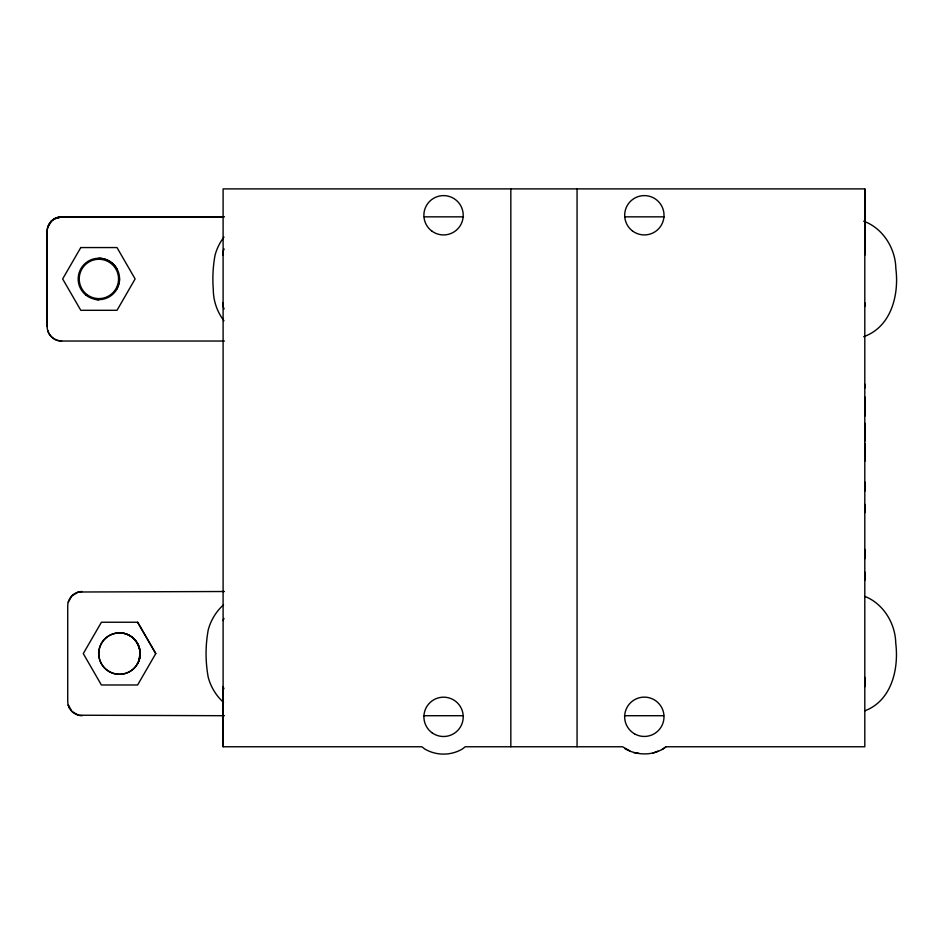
<?xml version="1.0" encoding="UTF-8"?>
<svg xmlns="http://www.w3.org/2000/svg" width="943" height="943" viewBox="0 0 943 943"><rect width="100%" height="100%" fill="white"/><g stroke="black" fill="none" stroke-linecap="round" stroke-linejoin="round"><path stroke-width="1.41" d="M224.458 341.036L61.637 341.036A14.487 14.487 0 0 1 47.15 326.549L47.15 231.33A14.487 14.487 0 0 1 61.637 216.843L224.458 216.843M629.759 750.793L622.58 746.762L465.253 746.762L462.188 749.119A37.26 37.26 0 0 1 424.928 749.119L421.851 746.762L223.102 746.762L223.102 686.657L223.974 688.779M223.102 255.199L223.102 251.404L224.128 248.917M864.802 686.775L864.802 677.357M864.802 580.322L864.802 572.024M864.802 558.763L864.802 549.463M864.802 512.78L864.802 504.481M864.802 491.22L864.802 481.92M864.802 461.375L864.802 443.316M864.802 441.324L864.802 423.195M864.802 416.252L864.802 401.93M864.802 401.612L864.802 396.92M864.802 388.127L864.802 384.084M864.802 306.475L864.802 302.679M223.102 746.762L223.102 188.895L864.802 188.895L864.802 746.762L666.029 746.762C654.442 755.932 637.397 755.991 624.867 748.612M119.502 278.939L119.195 282.535L116.732 289.289M138.81 660.501L140.012 653.605A20.711 20.711 0 0 0 137.36 643.527L137.23 643.256M47.645 227.652L51.394 221.086M68.226 602.247L71.963 595.752L78.469 592.004M223.102 620.565L223.974 618.443M137.23 663.955C145.635 651.118 134.719 632.246 119.431 632.906M155.76 653.605L137.619 684.983L101.396 684.983L83.279 653.605L101.42 622.239L137.643 622.239L155.76 653.605L137.619 622.239M666.029 746.762L662.116 749.591M51.394 221.145L54.399 218.776L61.637 216.843L223.574 216.866L213.283 216.843M54.399 218.835L61.637 216.902A14.499 14.499 0 0 0 47.15 231.448L47.15 326.549M863.67 336.686C891.229 327.032 899.245 294.829 895.85 268.59C895.496 248.363 882.978 228.218 863.67 221.181M658.025 751.158L653.039 753.08M864.825 710.845C891.618 700.649 898.962 669.058 895.756 643.256C895.379 623.5 883.485 603.756 864.825 596.377M78.458 592.004L224.446 591.509M424.338 216.843L463.461 216.843M624.973 216.843L664.226 216.843M78.458 715.218L224.446 715.713M423.796 715.713L462.978 715.713M624.49 715.713L663.672 715.713M98.803 258.241C106.158 258.252 113.301 262.402 116.861 268.849M61.637 341.036C55.236 341.001 49.331 336.474 47.645 330.298M639.036 753.41L633.755 752.573M78.469 715.218L71.963 711.47L68.202 704.963L69.664 708.464M224.128 308.962L223.102 306.475L223.102 302.679M864.802 188.895L864.802 255.199M577.069 188.895L577.069 746.762M510.835 188.895L510.835 746.762M137.489 643.527A20.711 20.711 0 0 1 140.142 653.605A20.699 20.699 0 0 1 112.276 673.007A20.699 20.699 0 0 1 103.541 640.238A20.699 20.699 0 0 1 137.313 643.209M82.206 591.509A14.487 14.487 0 0 0 67.719 605.995L67.719 701.215A14.487 14.487 0 0 0 82.218 715.713M223.974 320.797A51.747 51.688 -90 0 1 213.283 289.289A130.771 130.629 -90 0 1 215.051 255.199A51.747 51.7 -90 0 1 223.974 237.082M223.538 702.405A51.747 51.594 90 0 1 208.238 677.357A130.771 130.37 90 0 1 208.238 629.865A51.747 51.594 90 0 1 223.538 604.805M80.792 247.561L62.651 278.939L80.792 310.306L117.015 310.306L135.12 278.939L116.991 247.561L80.768 247.561M98.803 299.638L95.208 299.32L98.803 299.638M634.509 733.819A19.662 19.662 0 0 0 664.002 716.786A19.662 19.662 0 0 0 634.509 699.753A19.662 19.662 0 0 0 634.509 733.819M432.012 732.758A19.662 19.662 0 0 0 463.119 718.884A19.662 19.662 0 0 0 435.548 698.893A19.662 19.662 0 0 0 432.012 732.758M632.399 230.882A19.662 19.662 0 0 0 663.848 217.809A19.662 19.662 0 0 0 636.796 197.111A19.662 19.662 0 0 0 632.399 230.882M431.988 231.176A19.662 19.662 0 0 0 463.107 217.326A19.662 19.662 0 0 0 435.56 197.299A19.662 19.662 0 0 0 431.988 231.176M109.164 671.534A20.699 20.699 0 0 0 140.212 653.605A20.699 20.699 0 0 0 109.164 635.676A20.699 20.699 0 0 0 109.164 671.534M85.648 294.853A20.699 20.699 0 0 0 119.278 282.44A20.699 20.699 0 0 0 91.707 259.525A20.699 20.699 0 0 0 85.648 294.853M87.345 294.853A19.662 19.662 0 0 0 118.453 280.99A19.662 19.662 0 0 0 90.893 260.975A19.662 19.662 0 0 0 87.345 294.853"/></g></svg>
